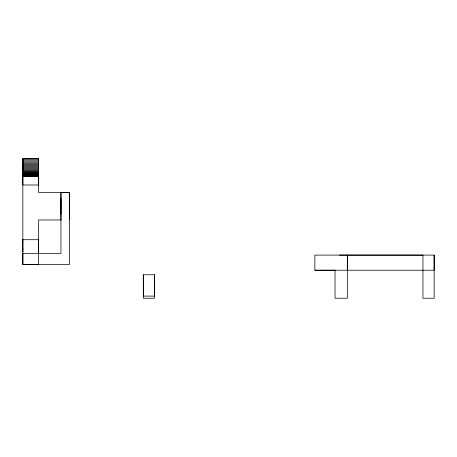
<?xml version="1.0" encoding="UTF-8"?>
<svg xmlns="http://www.w3.org/2000/svg" width="457" height="457" viewBox="0 0 457 457"><rect width="100%" height="100%" fill="white"/><g stroke="black" fill="none" stroke-linecap="round" stroke-linejoin="round"><path stroke-width="0.69" d="M22.861 251.744L22.861 248.808M69.344 219.983L69.344 192.426L60.947 192.431L60.941 253.424L38.531 253.424L38.542 239.708L22.861 239.708L22.856 249.505M38.537 159.162L38.537 158.762L22.85 158.768L22.856 264.62L69.338 264.626L69.35 192.431L38.537 192.426L38.537 158.762L22.85 158.768L22.85 170.804L22.85 169.736M38.531 158.768L38.531 170.798L38.531 169.73M143.309 274.766L143.309 298.238L154.512 298.238L154.512 274.766L143.309 274.766L143.309 296.102L154.512 296.102L154.512 274.766M434.15 255.109L434.15 270.23L314.862 270.23L314.856 255.103L434.15 255.109L434.15 298.238L422.948 298.238L422.948 255.109L339.494 255.103M347.337 270.23L347.337 255.109L347.337 298.227L335.021 298.227L335.021 270.224M38.542 249.562L38.542 248.802M38.542 249.505L38.542 249.088M22.85 159.921L38.531 159.921M22.85 161.07L38.531 161.07M22.85 162.212L38.531 162.206M22.85 163.332L38.531 163.332M22.85 164.44L38.531 164.434M22.85 165.52L38.531 165.52M22.85 166.571L38.531 166.571M22.85 167.588L38.531 167.588M22.85 168.57L38.531 168.57M22.85 169.507L38.531 169.507M22.85 170.398L38.531 170.398M22.85 171.244L38.531 171.238M22.85 172.032L38.531 172.032M22.85 172.763L38.531 172.763M22.85 173.437L38.531 173.437M22.85 174.048L38.531 174.043M22.85 174.591L38.531 174.591M22.85 175.471L38.531 175.471M22.85 175.808L38.531 175.808M22.85 176.071L38.531 176.071M22.85 176.259L38.531 176.259M60.941 219.983L38.542 219.983L38.542 264.632L22.856 264.62L22.861 253.389L38.542 253.389M314.862 270.23L335.335 270.218M38.542 239.702L38.542 240.216M22.861 239.708L22.861 240.216M69.355 197.641L69.355 214.419M60.941 192.42L60.947 219.983M38.542 251.19L38.542 251.733M22.85 158.768L22.85 159.167M22.861 251.196L22.861 251.738M60.958 198.041L60.952 214.019M38.531 175.065L22.85 175.065L22.856 184.988L38.537 184.988L38.531 175.065"/></g></svg>
